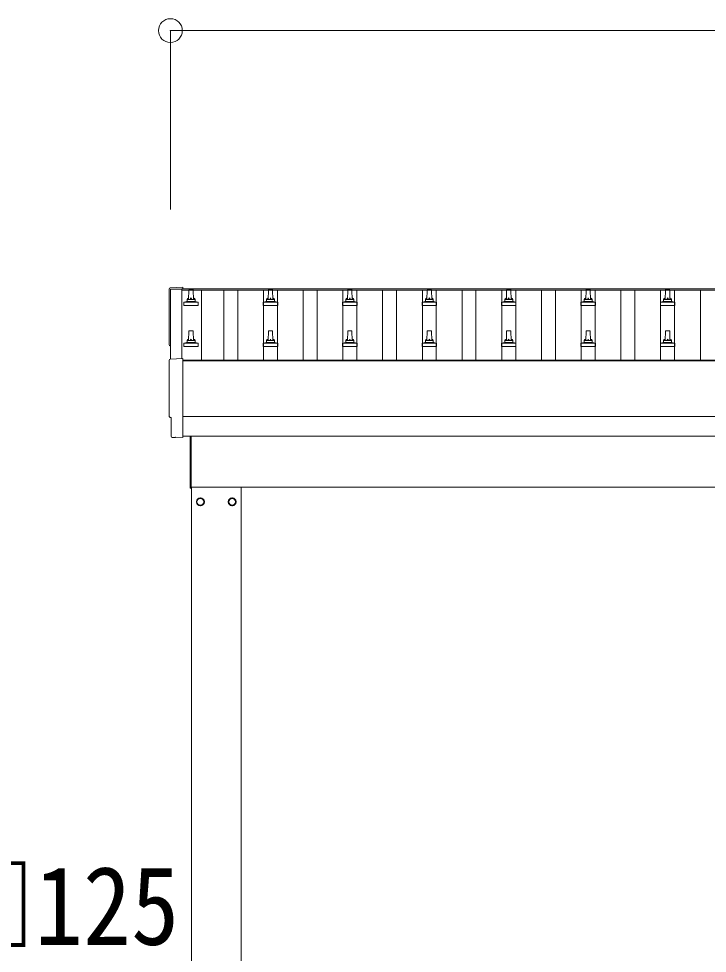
# Model space of a CAD drawing. Units: millimetres at full size, sheet at 1:60; details may follow other scales. Extents: x -16864 to 16864, y -11640 to 11640.
# Drawn here: x -11404 to -9670, y -5559 to -3207 of the extents above; entities that cross this region are included whole.
import ezdxf
from ezdxf.enums import TextEntityAlignment as Align

# ---------------------------------------------------------------- set-up
doc = ezdxf.new("R2010")
doc.units = ezdxf.units.MM
doc.header["$LTSCALE"] = 60
doc.header["$PDMODE"] = 32
doc.header["$PDSIZE"] = 60
for name, color, linetype, lineweight in [('0-2_TEXT1', 4, 'Continuous', 9), ('0-5_ELV2', 5, 'Continuous', 5), ('0-8_TABLE1', 6, 'Continuous', 9)]:
    doc.layers.add(name, color=color, linetype=linetype, lineweight=lineweight)
doc.styles.add('ＭＳ ゴシック', font='')
doc.styles.get('ＭＳ ゴシック').set_extended_font_data('MS Gothic')

msp = doc.modelspace()

# ---------------------------------------------------------------- linework, layer by layer
at = {"layer": '0-2_TEXT1'}
for p, q in [((-10992.98, -3886.85), (-10992.98, -4062.34)), ((-10992.98, -3886.85), (-5546.98, -3886.85)), ((-10992.98, -3890.44), (-5546.98, -3890.44)), ((-11022.55, -4063.89), (-10990.98, -4062.23)), ((-10990.98, -4062.23), (-10990.98, -4261.09)), ((-10990.98, -4066.46), (-5548.98, -4066.46)), ((-10990.98, -4068.35), (-5548.98, -4068.35)), ((-5548.98, -4208.24), (-10990.98, -4208.24)), ((-10990.98, -4258.06), (-5548.98, -4258.06)), ((-11010.62, -4261.09), (-11017.53, -4260.73)), ((-10971.98, -4388.47), (-10971.98, -4258.16)), ((-10969.98, -4258.16), (-10969.98, -4388.47)), ((-10969.98, -4388.47), (-10971.98, -4388.47)), ((-10969.98, -4385.97), (-5673.98, -4385.97)), ((-10968.98, -7260.97), (-10968.98, -4385.97)), ((-10843.98, -4385.97), (-10843.98, -7260.97)), ((-10937.89, -4422.72), (-10937.99, -4422.72)), ((-10875.08, -4422.72), (-10874.98, -4422.72)), ((-10937.89, -4423.22), (-10937.99, -4423.22)), ((-10875.08, -4423.22), (-10874.98, -4423.22))]:
    msp.add_line(p, q, dxfattribs=at)
for points in [[(-11022.55, -3884.45), (-10990.98, -3882.8), (-10990.98, -3886.85)], [(-11021.98, -4063.86), (-11021.98, -3887.82), (-10992.98, -3887.82)], [(-11020.37, -4257.74), (-11020.37, -4210.71), (-11020.97, -4210.71)], [(-11009.87, -4260.82), (-11009.21, -4260.19), (-10990.98, -4261.09)]]:
    msp.add_lwpolyline(points, dxfattribs=at)
for points in [[(-10946.48, -4413.15), (-10954.98, -4418.06), (-10954.98, -4427.87), (-10946.48, -4432.78), (-10937.98, -4427.87), (-10937.98, -4418.06)], [(-10866.48, -4413.15), (-10857.98, -4418.06), (-10857.98, -4427.87), (-10866.48, -4432.78), (-10874.98, -4427.87), (-10874.98, -4418.06)]]:
    msp.add_lwpolyline(points, close=True, dxfattribs=at)
for centre, radius in [((-10946.48, -4422.97), 10), ((-10946.48, -4422.97), 8.5), ((-10866.48, -4422.97), 10), ((-10866.48, -4422.97), 8.5)]:
    msp.add_circle(centre, radius, dxfattribs=at)
for centre, start, end in [((-10946.48, -4422.97), 171.25399, 188.74601), ((-10946.48, -4422.97), 111.25399, 128.74601), ((-10946.48, -4422.97), 51.25399, 68.74601), ((-10946.48, -4422.97), 1.66581, 8.74601), ((-10866.48, -4422.97), 171.25399, 178.33419), ((-10866.48, -4422.97), 111.25399, 128.74601), ((-10866.48, -4422.97), 51.25399, 68.74601), ((-10866.48, -4422.97), 351.25399, 8.74601), ((-10946.48, -4422.97), 231.25399, 248.74601), ((-10946.48, -4422.97), 291.25399, 308.74601), ((-10946.48, -4422.97), 351.25399, 358.33419), ((-10866.48, -4422.97), 181.66581, 188.74601), ((-10866.48, -4422.97), 231.25399, 248.74601), ((-10866.48, -4422.97), 291.25399, 308.74601)]:
    msp.add_arc(centre, 8.6, start, end, dxfattribs=at)
for centre, major_axis, ratio, start_param, end_param in [((-11022.4, -3887.45), (-3, 0), 0.99863, 4.7647489, 6.2979817), ((-15788.26, -3957.88), (4763.38, 0), 0.99863, 6.2686928, 6.2979817), ((-11020.97, -4026.88), (-4.41, 0), 0.99863, 6.2686928, 7.6252171), ((-11022.4, -4066.88), (-3, 0), 0.99863, 4.7647489, 6.2979817), ((-15788.26, -4137.31), (4763.38, 0), 0.99863, 6.2686928, 6.2979817), ((-11020.97, -4206.31), (-4.41, 0), 0.99863, 6.2686928, 7.8539816), ((-11017.37, -4257.73), (-2.18, -2.07), 0.9974, 5.5252311, 7.0411395), ((-11010.56, -4260.09), (-0.727, -0.69), 0.9974, 0.7579542, 1.5707963)]:
    msp.add_ellipse(centre, major_axis=major_axis, ratio=ratio, start_param=start_param, end_param=end_param, dxfattribs=at)
at = {"layer": '0-5_ELV2'}
for p, q in [((-10975.98, -3913.37), (-10975.26, -3889.85)), ((-10974.26, -3888.87), (-10965.71, -3888.87)), ((-10964.71, -3889.85), (-10963.98, -3913.37)), ((-10775.98, -3913.37), (-10775.26, -3889.85)), ((-10774.26, -3888.87), (-10765.71, -3888.87)), ((-10764.71, -3889.85), (-10763.98, -3913.37)), ((-10575.98, -3913.37), (-10575.26, -3889.85)), ((-10574.26, -3888.87), (-10565.71, -3888.87)), ((-10564.71, -3889.85), (-10563.98, -3913.37)), ((-10375.98, -3913.37), (-10375.26, -3889.85)), ((-10374.26, -3888.87), (-10365.71, -3888.87)), ((-10364.71, -3889.85), (-10363.98, -3913.37)), ((-10175.98, -3913.37), (-10175.26, -3889.85)), ((-10174.26, -3888.87), (-10165.71, -3888.87)), ((-10164.71, -3889.85), (-10163.98, -3913.37)), ((-9975.98, -3913.37), (-9975.26, -3889.85)), ((-9974.26, -3888.87), (-9965.71, -3888.87)), ((-9964.71, -3889.85), (-9963.98, -3913.37)), ((-9775.98, -3913.37), (-9775.26, -3889.85)), ((-9774.26, -3888.87), (-9765.71, -3888.87)), ((-9764.71, -3889.85), (-9763.98, -3913.37)), ((-10988.23, -3928.87), (-10988.23, -3921.16)), ((-10987.85, -3920.37), (-10952.12, -3920.37)), ((-10987.47, -3920.19), (-10980.75, -3918.56)), ((-10980.37, -3918.37), (-10959.6, -3918.37)), ((-10979.98, -3917.59), (-10979.98, -3913.37)), ((-10978.98, -3913.37), (-10960.98, -3913.37)), ((-10959.98, -3917.59), (-10959.98, -3913.37)), ((-10952.5, -3920.19), (-10959.22, -3918.56)), ((-10951.73, -3928.87), (-10951.73, -3921.16)), ((-10788.23, -3928.87), (-10788.23, -3921.16)), ((-10787.85, -3920.37), (-10752.12, -3920.37)), ((-10787.47, -3920.19), (-10780.75, -3918.56)), ((-10780.37, -3918.37), (-10759.6, -3918.37)), ((-10779.98, -3917.59), (-10779.98, -3913.37)), ((-10778.98, -3913.37), (-10760.98, -3913.37)), ((-10759.98, -3917.59), (-10759.98, -3913.37)), ((-10752.5, -3920.19), (-10759.22, -3918.56)), ((-10751.73, -3928.87), (-10751.73, -3921.16)), ((-10588.23, -3928.87), (-10588.23, -3921.16)), ((-10587.85, -3920.37), (-10552.12, -3920.37)), ((-10587.47, -3920.19), (-10580.75, -3918.56)), ((-10580.37, -3918.37), (-10559.6, -3918.37)), ((-10579.98, -3917.59), (-10579.98, -3913.37)), ((-10578.98, -3913.37), (-10560.98, -3913.37)), ((-10559.98, -3917.59), (-10559.98, -3913.37)), ((-10552.5, -3920.19), (-10559.22, -3918.56)), ((-10551.73, -3928.87), (-10551.73, -3921.16)), ((-10388.23, -3928.87), (-10388.23, -3921.16)), ((-10387.85, -3920.37), (-10352.12, -3920.37)), ((-10387.47, -3920.19), (-10380.75, -3918.56)), ((-10380.37, -3918.37), (-10359.6, -3918.37)), ((-10379.98, -3917.59), (-10379.98, -3913.37)), ((-10378.98, -3913.37), (-10360.98, -3913.37)), ((-10359.98, -3917.59), (-10359.98, -3913.37)), ((-10352.5, -3920.19), (-10359.22, -3918.56)), ((-10351.73, -3928.87), (-10351.73, -3921.16)), ((-10188.23, -3928.87), (-10188.23, -3921.16)), ((-10187.85, -3920.37), (-10152.12, -3920.37)), ((-10187.47, -3920.19), (-10180.75, -3918.56)), ((-10180.37, -3918.37), (-10159.6, -3918.37)), ((-10179.98, -3917.59), (-10179.98, -3913.37)), ((-10178.98, -3913.37), (-10160.98, -3913.37)), ((-10159.98, -3917.59), (-10159.98, -3913.37)), ((-10152.5, -3920.19), (-10159.22, -3918.56)), ((-10151.73, -3928.87), (-10151.73, -3921.16)), ((-9988.23, -3928.87), (-9988.23, -3921.16)), ((-9987.85, -3920.37), (-9952.12, -3920.37)), ((-9987.47, -3920.19), (-9980.75, -3918.56)), ((-9980.37, -3918.37), (-9959.6, -3918.37)), ((-9979.98, -3917.59), (-9979.98, -3913.37)), ((-9978.98, -3913.37), (-9960.98, -3913.37)), ((-9959.98, -3917.59), (-9959.98, -3913.37)), ((-9952.5, -3920.19), (-9959.22, -3918.56)), ((-9951.73, -3928.87), (-9951.73, -3921.16)), ((-9788.23, -3928.87), (-9788.23, -3921.16)), ((-9787.85, -3920.37), (-9752.12, -3920.37)), ((-9787.47, -3920.19), (-9780.75, -3918.56)), ((-9780.37, -3918.37), (-9759.6, -3918.37)), ((-9779.98, -3917.59), (-9779.98, -3913.37)), ((-9778.98, -3913.37), (-9760.98, -3913.37)), ((-9759.98, -3917.59), (-9759.98, -3913.37)), ((-9752.5, -3920.19), (-9759.22, -3918.56)), ((-9751.73, -3928.87), (-9751.73, -3921.16)), ((-10951.73, -3928.87), (-10988.23, -3928.87)), ((-10751.73, -3928.87), (-10788.23, -3928.87)), ((-10551.73, -3928.87), (-10588.23, -3928.87)), ((-10351.73, -3928.87), (-10388.23, -3928.87)), ((-10151.73, -3928.87), (-10188.23, -3928.87)), ((-9951.73, -3928.87), (-9988.23, -3928.87)), ((-9751.73, -3928.87), (-9788.23, -3928.87)), ((-10975.98, -4016.71), (-10975.26, -3993.18)), ((-10974.26, -3992.21), (-10965.71, -3992.21)), ((-10964.71, -3993.18), (-10963.98, -4016.71)), ((-10775.98, -4016.71), (-10775.26, -3993.18)), ((-10774.26, -3992.21), (-10765.71, -3992.21)), ((-10764.71, -3993.18), (-10763.98, -4016.71)), ((-10575.98, -4016.71), (-10575.26, -3993.18)), ((-10574.26, -3992.21), (-10565.71, -3992.21)), ((-10564.71, -3993.18), (-10563.98, -4016.71)), ((-10375.98, -4016.71), (-10375.26, -3993.18)), ((-10374.26, -3992.21), (-10365.71, -3992.21)), ((-10364.71, -3993.18), (-10363.98, -4016.71)), ((-10175.98, -4016.71), (-10175.26, -3993.18)), ((-10174.26, -3992.21), (-10165.71, -3992.21)), ((-10164.71, -3993.18), (-10163.98, -4016.71)), ((-9975.98, -4016.71), (-9975.26, -3993.18)), ((-9974.26, -3992.21), (-9965.71, -3992.21)), ((-9964.71, -3993.18), (-9963.98, -4016.71)), ((-9775.98, -4016.71), (-9775.26, -3993.18)), ((-9774.26, -3992.21), (-9765.71, -3992.21)), ((-9764.71, -3993.18), (-9763.98, -4016.71)), ((-10987.47, -4023.52), (-10980.75, -4021.89)), ((-10980.37, -4021.71), (-10959.6, -4021.71)), ((-10979.98, -4020.92), (-10979.98, -4016.71)), ((-10978.98, -4016.71), (-10960.98, -4016.71)), ((-10959.98, -4020.92), (-10959.98, -4016.71)), ((-10952.5, -4023.52), (-10959.22, -4021.89)), ((-10787.47, -4023.52), (-10780.75, -4021.89)), ((-10780.37, -4021.71), (-10759.6, -4021.71)), ((-10779.98, -4020.92), (-10779.98, -4016.71)), ((-10778.98, -4016.71), (-10760.98, -4016.71)), ((-10759.98, -4020.92), (-10759.98, -4016.71)), ((-10752.5, -4023.52), (-10759.22, -4021.89)), ((-10587.47, -4023.52), (-10580.75, -4021.89)), ((-10580.37, -4021.71), (-10559.6, -4021.71)), ((-10579.98, -4020.92), (-10579.98, -4016.71)), ((-10578.98, -4016.71), (-10560.98, -4016.71)), ((-10559.98, -4020.92), (-10559.98, -4016.71)), ((-10552.5, -4023.52), (-10559.22, -4021.89)), ((-10387.47, -4023.52), (-10380.75, -4021.89)), ((-10380.37, -4021.71), (-10359.6, -4021.71)), ((-10379.98, -4020.92), (-10379.98, -4016.71)), ((-10378.98, -4016.71), (-10360.98, -4016.71)), ((-10359.98, -4020.92), (-10359.98, -4016.71)), ((-10352.5, -4023.52), (-10359.22, -4021.89)), ((-10187.47, -4023.52), (-10180.75, -4021.89)), ((-10180.37, -4021.71), (-10159.6, -4021.71)), ((-10179.98, -4020.92), (-10179.98, -4016.71)), ((-10178.98, -4016.71), (-10160.98, -4016.71)), ((-10159.98, -4020.92), (-10159.98, -4016.71)), ((-10152.5, -4023.52), (-10159.22, -4021.89)), ((-9987.47, -4023.52), (-9980.75, -4021.89)), ((-9980.37, -4021.71), (-9959.6, -4021.71)), ((-9979.98, -4020.92), (-9979.98, -4016.71)), ((-9978.98, -4016.71), (-9960.98, -4016.71)), ((-9959.98, -4020.92), (-9959.98, -4016.71)), ((-9952.5, -4023.52), (-9959.22, -4021.89)), ((-9787.47, -4023.52), (-9780.75, -4021.89)), ((-9780.37, -4021.71), (-9759.6, -4021.71)), ((-9779.98, -4020.92), (-9779.98, -4016.71)), ((-9778.98, -4016.71), (-9760.98, -4016.71)), ((-9759.98, -4020.92), (-9759.98, -4016.71)), ((-9752.5, -4023.52), (-9759.22, -4021.89)), ((-10988.23, -4032.21), (-10988.23, -4024.49)), ((-10951.73, -4032.21), (-10988.23, -4032.21)), ((-10987.85, -4023.71), (-10952.12, -4023.71)), ((-10951.73, -4032.21), (-10951.73, -4024.49)), ((-10788.23, -4032.21), (-10788.23, -4024.49)), ((-10751.73, -4032.21), (-10788.23, -4032.21)), ((-10787.85, -4023.71), (-10752.12, -4023.71)), ((-10751.73, -4032.21), (-10751.73, -4024.49)), ((-10588.23, -4032.21), (-10588.23, -4024.49)), ((-10551.73, -4032.21), (-10588.23, -4032.21)), ((-10587.85, -4023.71), (-10552.12, -4023.71)), ((-10551.73, -4032.21), (-10551.73, -4024.49)), ((-10388.23, -4032.21), (-10388.23, -4024.49)), ((-10351.73, -4032.21), (-10388.23, -4032.21)), ((-10387.85, -4023.71), (-10352.12, -4023.71)), ((-10351.73, -4032.21), (-10351.73, -4024.49)), ((-10188.23, -4032.21), (-10188.23, -4024.49)), ((-10151.73, -4032.21), (-10188.23, -4032.21)), ((-10187.85, -4023.71), (-10152.12, -4023.71)), ((-10151.73, -4032.21), (-10151.73, -4024.49)), ((-9988.23, -4032.21), (-9988.23, -4024.49)), ((-9951.73, -4032.21), (-9988.23, -4032.21)), ((-9987.85, -4023.71), (-9952.12, -4023.71)), ((-9951.73, -4032.21), (-9951.73, -4024.49)), ((-9788.23, -4032.21), (-9788.23, -4024.49)), ((-9751.73, -4032.21), (-9788.23, -4032.21)), ((-9787.85, -4023.71), (-9752.12, -4023.71)), ((-9751.73, -4032.21), (-9751.73, -4024.49))]:
    msp.add_line(p, q, dxfattribs=at)
at = {"layer": '0-5_ELV2', "color": 4, "lineweight": 9}
for p, q in [((-10943.48, -3890.44), (-10943.48, -4066.46)), ((-10887.48, -4066.46), (-10887.48, -3890.44)), ((-10852.48, -4066.46), (-10852.48, -3890.44)), ((-10787.48, -4066.46), (-10787.48, -3890.44)), ((-10752.48, -4066.46), (-10752.48, -3890.44)), ((-10687.48, -4066.46), (-10687.48, -3890.44)), ((-10652.48, -4066.46), (-10652.48, -3890.44)), ((-10587.48, -4066.46), (-10587.48, -3890.44)), ((-10552.48, -4066.46), (-10552.48, -3890.44)), ((-10487.48, -4066.46), (-10487.48, -3890.44)), ((-10452.48, -4066.46), (-10452.48, -3890.44)), ((-10387.48, -4066.46), (-10387.48, -3890.44)), ((-10352.48, -4066.46), (-10352.48, -3890.44)), ((-10287.48, -4066.46), (-10287.48, -3890.44)), ((-10252.48, -4066.46), (-10252.48, -3890.44)), ((-10187.48, -4066.46), (-10187.48, -3890.44)), ((-10152.48, -4066.46), (-10152.48, -3890.44)), ((-10087.48, -4066.46), (-10087.48, -3890.44)), ((-10052.48, -4066.46), (-10052.48, -3890.44)), ((-9987.48, -4066.46), (-9987.48, -3890.44)), ((-9952.48, -4066.46), (-9952.48, -3890.44)), ((-9887.48, -4066.46), (-9887.48, -3890.44)), ((-9852.48, -4066.46), (-9852.48, -3890.44)), ((-9787.48, -4066.46), (-9787.48, -3890.44)), ((-9752.48, -4066.46), (-9752.48, -3890.44)), ((-9687.48, -4066.46), (-9687.48, -3890.44))]:
    msp.add_line(p, q, dxfattribs=at)
at = {"layer": '0-5_ELV2'}
for centre, radius, start, end in [((-10974.26, -3889.87), 1, 90, 178.60509), ((-10965.71, -3889.87), 1, 1.39491, 90), ((-10774.26, -3889.87), 1, 90, 178.60509), ((-10765.71, -3889.87), 1, 1.39491, 90), ((-10574.26, -3889.87), 1, 90, 178.60509), ((-10565.71, -3889.87), 1, 1.39491, 90), ((-10374.26, -3889.87), 1, 90, 178.60509), ((-10365.71, -3889.87), 1, 1.39491, 90), ((-10174.26, -3889.87), 1, 90, 178.60509), ((-10165.71, -3889.87), 1, 1.39491, 90), ((-9974.26, -3889.87), 1, 90, 178.60509), ((-9965.71, -3889.87), 1, 1.39491, 90), ((-9774.26, -3889.87), 1, 90, 178.60509), ((-9765.71, -3889.87), 1, 1.39491, 90), ((-10987.23, -3921.16), 1, 103.62699, 180), ((-10980.98, -3917.59), 1, 283.62699, 0), ((-10975.9, -3914.01), 4.13, 90, 171.17633), ((-10978.98, -3914.37), 1, 90, 180), ((-10966.65, -3913.37), 4.83, 133.60282, 180), ((-10973.32, -3913.37), 4.83, 0, 46.39718), ((-10964.07, -3914.01), 4.13, 8.82367, 90), ((-10960.98, -3914.37), 1, 0, 90), ((-10958.98, -3917.59), 1, 180, 256.37301), ((-10952.73, -3921.16), 1, 0, 76.37301), ((-10787.23, -3921.16), 1, 103.62699, 180), ((-10780.98, -3917.59), 1, 283.62699, 0), ((-10775.9, -3914.01), 4.13, 90, 171.17633), ((-10778.98, -3914.37), 1, 90, 180), ((-10766.65, -3913.37), 4.83, 133.60282, 180), ((-10773.32, -3913.37), 4.83, 0, 46.39718), ((-10764.07, -3914.01), 4.13, 8.82367, 90), ((-10760.98, -3914.37), 1, 0, 90), ((-10758.98, -3917.59), 1, 180, 256.37301), ((-10752.73, -3921.16), 1, 0, 76.37301), ((-10587.23, -3921.16), 1, 103.62699, 180), ((-10580.98, -3917.59), 1, 283.62699, 0), ((-10575.9, -3914.01), 4.13, 90, 171.17633), ((-10578.98, -3914.37), 1, 90, 180), ((-10566.65, -3913.37), 4.83, 133.60282, 180), ((-10573.32, -3913.37), 4.83, 0, 46.39718), ((-10564.07, -3914.01), 4.13, 8.82367, 90), ((-10560.98, -3914.37), 1, 0, 90), ((-10558.98, -3917.59), 1, 180, 256.37301), ((-10552.73, -3921.16), 1, 0, 76.37301), ((-10387.23, -3921.16), 1, 103.62699, 180), ((-10380.98, -3917.59), 1, 283.62699, 0), ((-10375.9, -3914.01), 4.13, 90, 171.17633), ((-10378.98, -3914.37), 1, 90, 180), ((-10366.65, -3913.37), 4.83, 133.60282, 180), ((-10373.32, -3913.37), 4.83, 0, 46.39718), ((-10364.07, -3914.01), 4.13, 8.82367, 90), ((-10360.98, -3914.37), 1, 0, 90), ((-10358.98, -3917.59), 1, 180, 256.37301), ((-10352.73, -3921.16), 1, 0, 76.37301), ((-10187.23, -3921.16), 1, 103.62699, 180), ((-10180.98, -3917.59), 1, 283.62699, 0), ((-10175.9, -3914.01), 4.13, 90, 171.17633), ((-10178.98, -3914.37), 1, 90, 180), ((-10166.65, -3913.37), 4.83, 133.60282, 180), ((-10173.32, -3913.37), 4.83, 0, 46.39718), ((-10164.07, -3914.01), 4.13, 8.82367, 90), ((-10160.98, -3914.37), 1, 0, 90), ((-10158.98, -3917.59), 1, 180, 256.37301), ((-10152.73, -3921.16), 1, 0, 76.37301), ((-9987.23, -3921.16), 1, 103.62699, 180), ((-9980.98, -3917.59), 1, 283.62699, 0), ((-9975.9, -3914.01), 4.13, 90, 171.17633), ((-9978.98, -3914.37), 1, 90, 180), ((-9966.65, -3913.37), 4.83, 133.60282, 180), ((-9973.32, -3913.37), 4.83, 0, 46.39718), ((-9964.07, -3914.01), 4.13, 8.82367, 90), ((-9960.98, -3914.37), 1, 0, 90), ((-9958.98, -3917.59), 1, 180, 256.37301), ((-9952.73, -3921.16), 1, 0, 76.37301), ((-9787.23, -3921.16), 1, 103.62699, 180), ((-9780.98, -3917.59), 1, 283.62699, 0), ((-9775.9, -3914.01), 4.13, 90, 171.17633), ((-9778.98, -3914.37), 1, 90, 180), ((-9766.65, -3913.37), 4.83, 133.60282, 180), ((-9773.32, -3913.37), 4.83, 0, 46.39718), ((-9764.07, -3914.01), 4.13, 8.82367, 90), ((-9760.98, -3914.37), 1, 0, 90), ((-9758.98, -3917.59), 1, 180, 256.37301), ((-9752.73, -3921.16), 1, 0, 76.37301), ((-10974.26, -3993.21), 1, 90, 178.60509), ((-10965.71, -3993.21), 1, 1.39491, 90), ((-10774.26, -3993.21), 1, 90, 178.60509), ((-10765.71, -3993.21), 1, 1.39491, 90), ((-10574.26, -3993.21), 1, 90, 178.60509), ((-10565.71, -3993.21), 1, 1.39491, 90), ((-10374.26, -3993.21), 1, 90, 178.60509), ((-10365.71, -3993.21), 1, 1.39491, 90), ((-10174.26, -3993.21), 1, 90, 178.60509), ((-10165.71, -3993.21), 1, 1.39491, 90), ((-9974.26, -3993.21), 1, 90, 178.60509), ((-9965.71, -3993.21), 1, 1.39491, 90), ((-9774.26, -3993.21), 1, 90, 178.60509), ((-9765.71, -3993.21), 1, 1.39491, 90), ((-10980.98, -4020.92), 1, 283.62699, 0), ((-10975.9, -4017.34), 4.13, 90, 171.17633), ((-10978.98, -4017.71), 1, 90, 180), ((-10966.65, -4016.71), 4.83, 133.60282, 180), ((-10973.32, -4016.71), 4.83, 0, 46.39718), ((-10964.07, -4017.34), 4.13, 8.82367, 90), ((-10960.98, -4017.71), 1, 0, 90), ((-10958.98, -4020.92), 1, 180, 256.37301), ((-10780.98, -4020.92), 1, 283.62699, 0), ((-10775.9, -4017.34), 4.13, 90, 171.17633), ((-10778.98, -4017.71), 1, 90, 180), ((-10766.65, -4016.71), 4.83, 133.60282, 180), ((-10773.32, -4016.71), 4.83, 0, 46.39718), ((-10764.07, -4017.34), 4.13, 8.82367, 90), ((-10760.98, -4017.71), 1, 0, 90), ((-10758.98, -4020.92), 1, 180, 256.37301), ((-10580.98, -4020.92), 1, 283.62699, 0), ((-10575.9, -4017.34), 4.13, 90, 171.17633), ((-10578.98, -4017.71), 1, 90, 180), ((-10566.65, -4016.71), 4.83, 133.60282, 180), ((-10573.32, -4016.71), 4.83, 0, 46.39718), ((-10564.07, -4017.34), 4.13, 8.82367, 90), ((-10560.98, -4017.71), 1, 0, 90), ((-10558.98, -4020.92), 1, 180, 256.37301), ((-10380.98, -4020.92), 1, 283.62699, 0), ((-10375.9, -4017.34), 4.13, 90, 171.17633), ((-10378.98, -4017.71), 1, 90, 180), ((-10366.65, -4016.71), 4.83, 133.60282, 180), ((-10373.32, -4016.71), 4.83, 0, 46.39718), ((-10364.07, -4017.34), 4.13, 8.82367, 90), ((-10360.98, -4017.71), 1, 0, 90), ((-10358.98, -4020.92), 1, 180, 256.37301), ((-10180.98, -4020.92), 1, 283.62699, 0), ((-10175.9, -4017.34), 4.13, 90, 171.17633), ((-10178.98, -4017.71), 1, 90, 180), ((-10166.65, -4016.71), 4.83, 133.60282, 180), ((-10173.32, -4016.71), 4.83, 0, 46.39718), ((-10164.07, -4017.34), 4.13, 8.82367, 90), ((-10160.98, -4017.71), 1, 0, 90), ((-10158.98, -4020.92), 1, 180, 256.37301), ((-9980.98, -4020.92), 1, 283.62699, 0), ((-9975.9, -4017.34), 4.13, 90, 171.17633), ((-9978.98, -4017.71), 1, 90, 180), ((-9966.65, -4016.71), 4.83, 133.60282, 180), ((-9973.32, -4016.71), 4.83, 0, 46.39718), ((-9964.07, -4017.34), 4.13, 8.82367, 90), ((-9960.98, -4017.71), 1, 0, 90), ((-9958.98, -4020.92), 1, 180, 256.37301), ((-9780.98, -4020.92), 1, 283.62699, 0), ((-9775.9, -4017.34), 4.13, 90, 171.17633), ((-9778.98, -4017.71), 1, 90, 180), ((-9766.65, -4016.71), 4.83, 133.60282, 180), ((-9773.32, -4016.71), 4.83, 0, 46.39718), ((-9764.07, -4017.34), 4.13, 8.82367, 90), ((-9760.98, -4017.71), 1, 0, 90), ((-9758.98, -4020.92), 1, 180, 256.37301), ((-10987.23, -4024.49), 1, 103.62699, 180), ((-10952.73, -4024.49), 1, 0, 76.37301), ((-10787.23, -4024.49), 1, 103.62699, 180), ((-10752.73, -4024.49), 1, 0, 76.37301), ((-10587.23, -4024.49), 1, 103.62699, 180), ((-10552.73, -4024.49), 1, 0, 76.37301), ((-10387.23, -4024.49), 1, 103.62699, 180), ((-10352.73, -4024.49), 1, 0, 76.37301), ((-10187.23, -4024.49), 1, 103.62699, 180), ((-10152.73, -4024.49), 1, 0, 76.37301), ((-9987.23, -4024.49), 1, 103.62699, 180), ((-9952.73, -4024.49), 1, 0, 76.37301), ((-9787.23, -4024.49), 1, 103.62699, 180), ((-9752.73, -4024.49), 1, 0, 76.37301)]:
    msp.add_arc(centre, radius, start, end, dxfattribs=at)
at = {"layer": '0-8_TABLE1'}
for p, q in [((-11021.98, -3236.85), (-11021.98, -3686.85)), ((-5517.98, -3236.85), (-11021.98, -3236.85))]:
    msp.add_line(p, q, dxfattribs=at)
msp.add_point((-11021.98, -3236.85), dxfattribs=at)

# ---------------------------------------------------------------- texts
at = {"layer": '0-8_TABLE1', "color": 7, "style": 'ＭＳ ゴシック', "width": 0.9}
msp.add_text('□125', height=197.9, dxfattribs=at).set_placement((-11606.16, -5597.43), align=Align.BOTTOM_LEFT)

doc.saveas('drawing.dxf')
